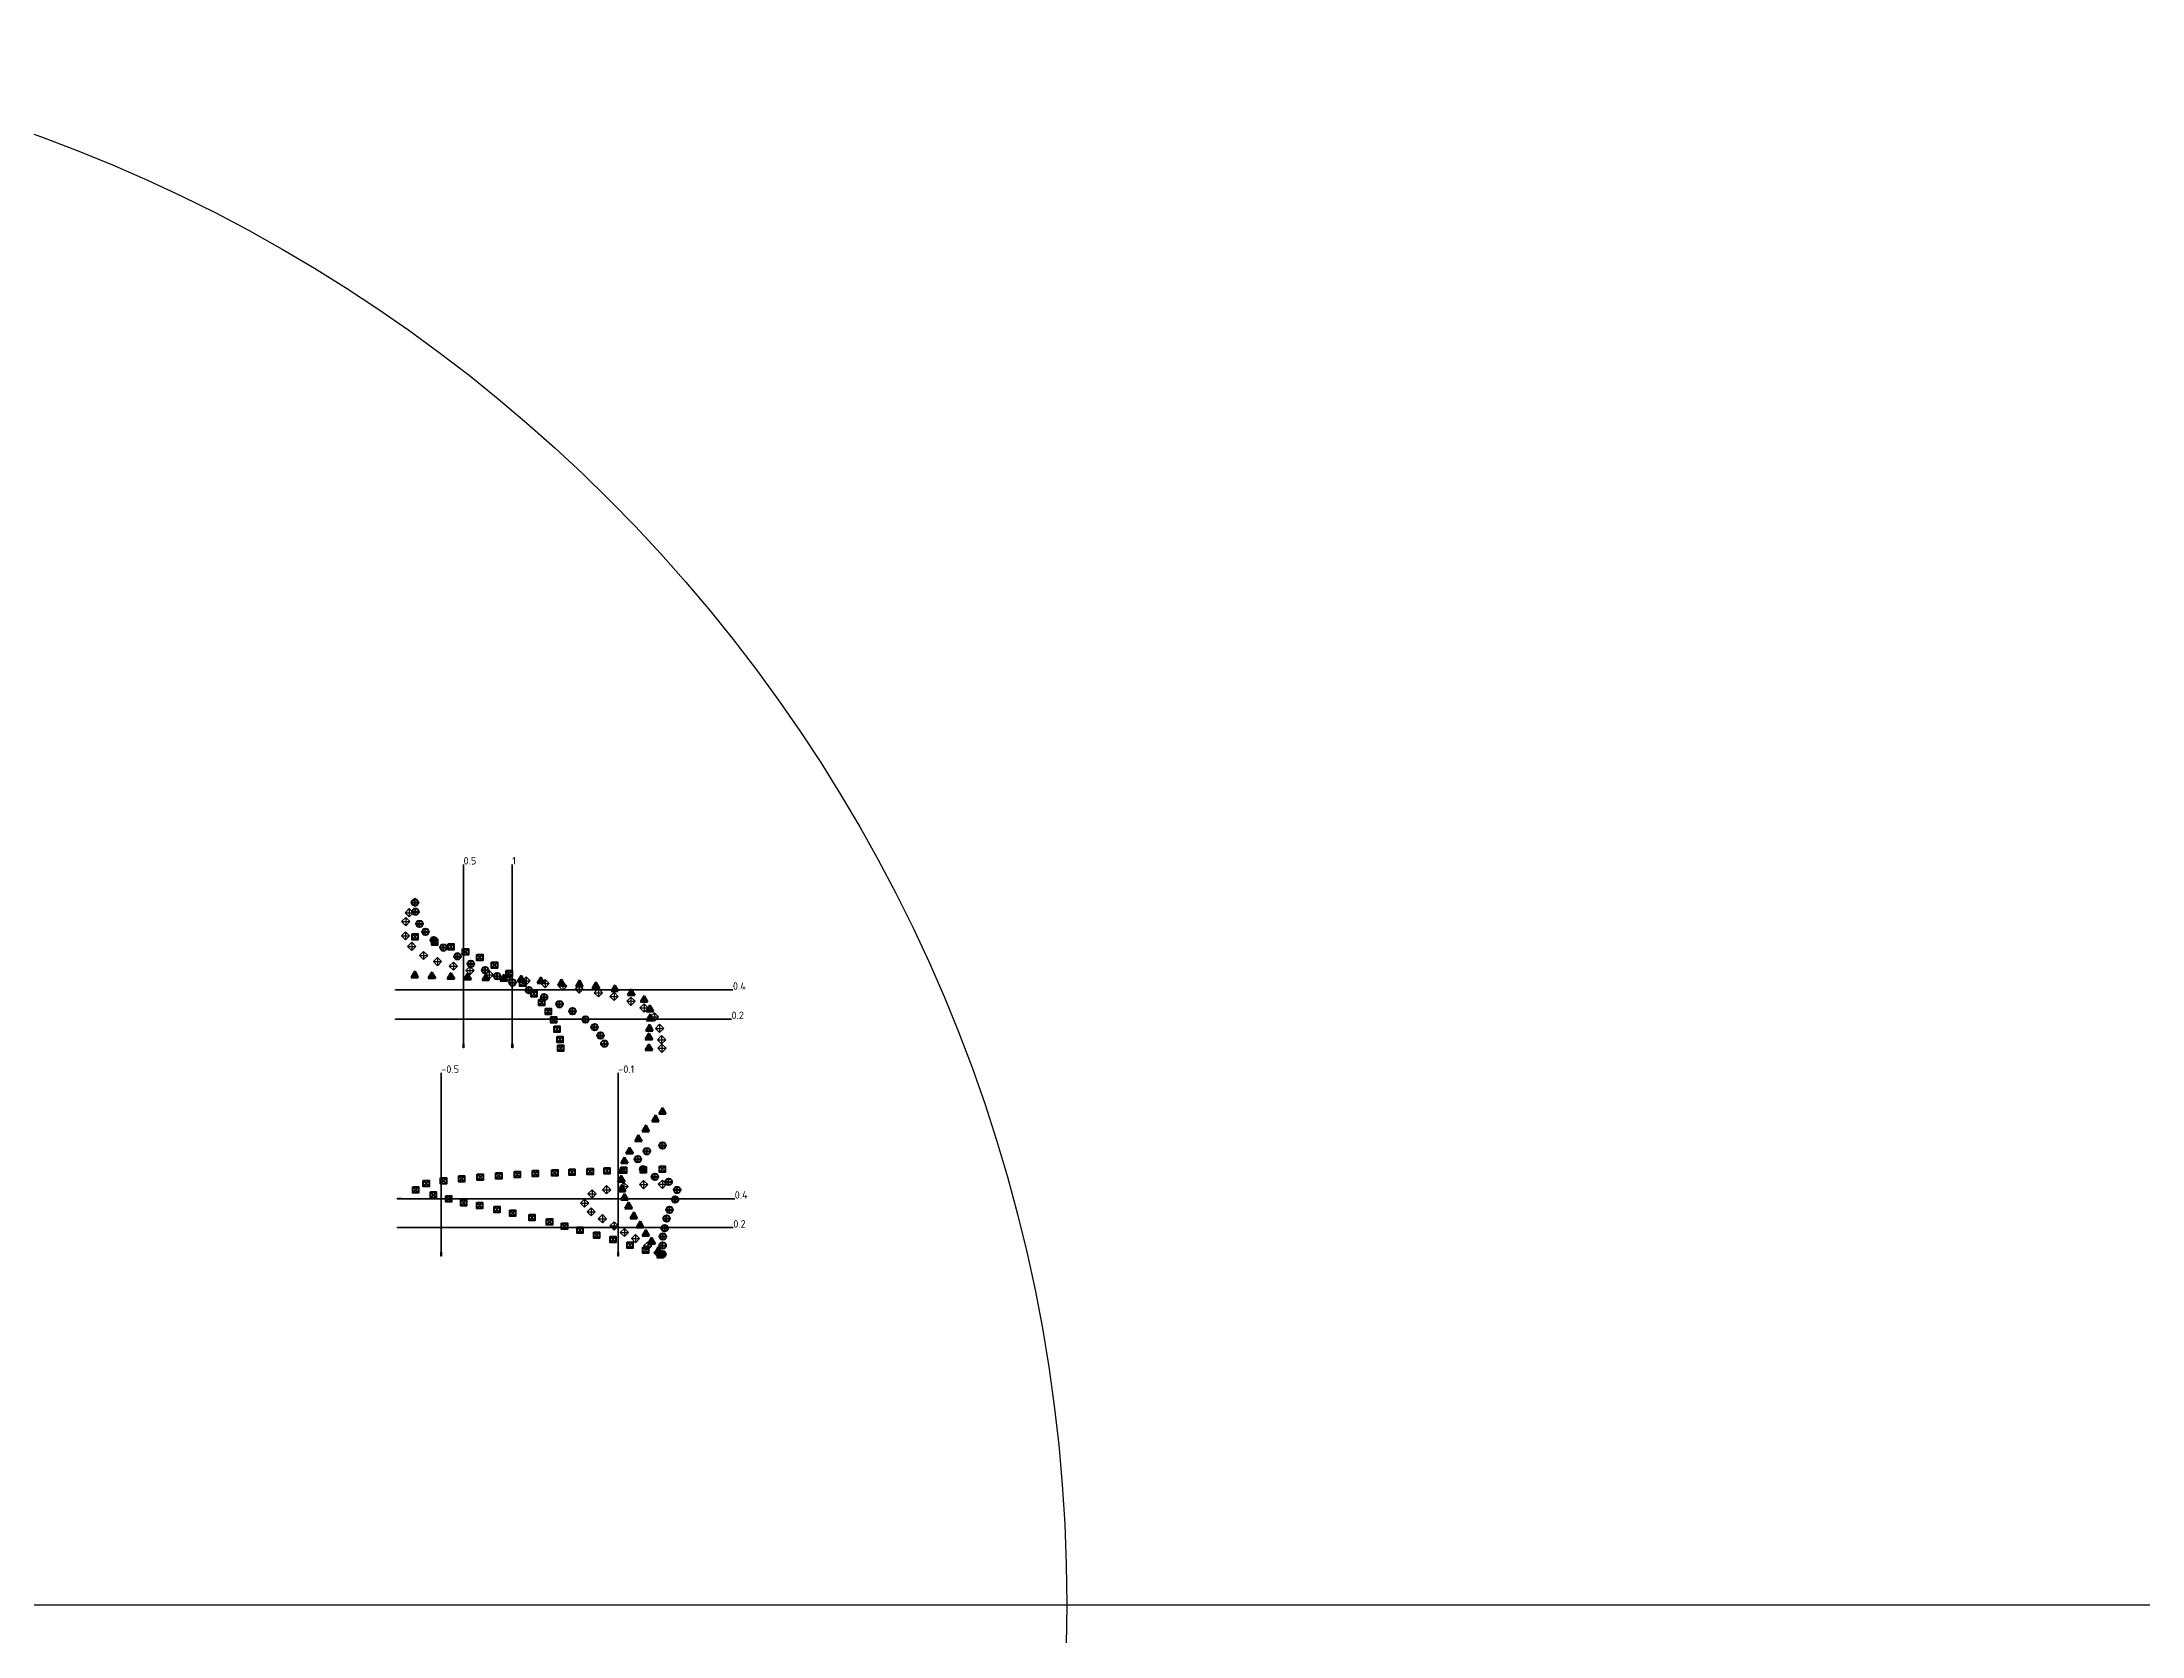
# Model space of a CAD drawing. Header units: millimetres. Extents: x -21 to 203, y -21 to 21.
# Drawn here: x 7.17 to 35.19, y -0.42 to 20.85 of the extents above; entities that cross this region are included whole.
import ezdxf

# ---------------------------------------------------------------- set-up
doc = ezdxf.new("R2010")
doc.units = ezdxf.units.MM
doc.layers.add('non-plot', color=241, linetype='Continuous', plot=False)
for name, color, linetype, lineweight in [('symbol', 3, 'Continuous', 35), ('text', 30, 'Continuous', 50), ('thick', 4, 'Continuous', 50), ('thin', 1, 'Continuous', 25)]:
    doc.layers.add(name, color=color, linetype=linetype, lineweight=lineweight)
doc.layers.add('very_thick', color=2, linetype='Continuous', lineweight=100, plot=False)
doc.styles.add('style1', font='isocpeur.ttf', dxfattribs={"height": 0.1})

msp = doc.modelspace()

# ---------------------------------------------------------------- linework, layer by layer
at = {"layer": 'non-plot', "transparency": 33554687}
msp.add_line((0, 0), (100, 0), dxfattribs=at)
for points in [[(11.941, 8.198), (11.891, 8.198), (11.891, 8.208), (11.941, 8.208)], [(11.941, 7.808), (11.891, 7.808), (11.891, 7.818), (11.941, 7.818)], [(12.792, 7.482), (12.804, 7.482), (12.804, 7.429), (12.792, 7.429)], [(13.442, 7.482), (13.454, 7.482), (13.454, 7.429), (13.442, 7.429)], [(11.965, 5.412), (11.915, 5.412), (11.915, 5.422), (11.965, 5.422)], [(11.965, 5.026), (11.915, 5.026), (11.915, 5.036), (11.965, 5.036)], [(12.494, 4.702), (12.506, 4.702), (12.506, 4.649), (12.494, 4.649)], [(14.855, 4.701), (14.867, 4.701), (14.867, 4.649), (14.855, 4.649)]]:
    msp.add_lwpolyline(points, close=True, dxfattribs=at)
msp.add_circle((0, 0), 20.848, dxfattribs=at)
at = {"layer": 'symbol', "transparency": 33554687}
for p, q in [((12.798, 7.429), (12.798, 9.875)), ((13.448, 7.429), (13.448, 9.875)), ((11.891, 8.203), (16.392, 8.203)), ((11.891, 7.813), (16.373, 7.813)), ((12.5, 4.649), (12.5, 7.095)), ((14.861, 4.649), (14.861, 7.095)), ((11.915, 5.417), (16.416, 5.417)), ((11.915, 5.031), (16.397, 5.031))]:
    msp.add_line(p, q, dxfattribs=at)
at = {"layer": 'text', "transparency": 33554687}
for p, q in [((12.106, 9.369), (12.194, 9.369)), ((12.15, 9.325), (12.15, 9.412)), ((12.157, 9.202), (12.157, 9.29)), ((12.113, 9.246), (12.201, 9.246)), ((12.167, 9.082), (12.255, 9.082)), ((12.211, 9.038), (12.211, 9.126)), ((12.248, 8.977), (12.335, 8.977)), ((12.291, 8.933), (12.291, 9.02)), ((12.356, 8.866), (12.443, 8.866)), ((12.4, 8.823), (12.4, 8.91)), ((12.487, 8.766), (12.575, 8.766)), ((12.531, 8.722), (12.531, 8.81)), ((12.716, 8.606), (12.716, 8.693)), ((12.672, 8.65), (12.76, 8.65)), ((12.851, 8.55), (12.939, 8.55)), ((12.895, 8.506), (12.895, 8.594)), ((13.044, 8.465), (13.131, 8.465)), ((13.088, 8.421), (13.088, 8.509)), ((13.246, 8.341), (13.246, 8.429)), ((13.202, 8.385), (13.289, 8.385)), ((13.407, 8.299), (13.494, 8.299)), ((13.45, 8.255), (13.45, 8.343)), ((13.627, 8.198), (13.714, 8.198)), ((13.671, 8.155), (13.671, 8.242)), ((13.872, 8.063), (13.872, 8.15)), ((13.828, 8.107), (13.916, 8.107)), ((14.034, 8.01), (14.122, 8.01)), ((14.078, 7.966), (14.078, 8.054)), ((14.209, 7.918), (14.297, 7.918)), ((14.253, 7.874), (14.253, 7.962)), ((14.425, 7.763), (14.425, 7.851)), ((14.381, 7.807), (14.468, 7.807)), ((14.503, 7.705), (14.59, 7.705)), ((14.547, 7.661), (14.547, 7.748)), ((14.583, 7.594), (14.671, 7.594)), ((14.627, 7.55), (14.627, 7.637)), ((14.634, 7.485), (14.721, 7.485)), ((14.677, 7.441), (14.677, 7.529)), ((15.452, 6.084), (15.452, 6.171)), ((15.079, 5.943), (15.167, 5.943)), ((15.123, 5.9), (15.123, 5.987)), ((15.201, 6.049), (15.289, 6.049)), ((15.245, 6.005), (15.245, 6.092)), ((15.408, 6.128), (15.495, 6.128)), ((15.149, 5.812), (15.236, 5.812)), ((15.193, 5.768), (15.193, 5.856)), ((15.308, 5.709), (15.396, 5.709)), ((15.352, 5.665), (15.352, 5.753)), ((15.491, 5.641), (15.579, 5.641)), ((15.535, 5.597), (15.535, 5.684)), ((15.576, 5.407), (15.663, 5.407)), ((15.607, 5.533), (15.694, 5.533)), ((15.62, 5.363), (15.62, 5.45)), ((15.65, 5.49), (15.65, 5.577)), ((15.465, 5.152), (15.552, 5.152)), ((15.482, 4.979), (15.482, 5.067)), ((15.503, 5.267), (15.591, 5.267)), ((15.508, 5.108), (15.508, 5.196)), ((15.547, 5.223), (15.547, 5.311)), ((15.411, 4.792), (15.499, 4.792)), ((15.415, 4.913), (15.502, 4.913)), ((15.438, 5.023), (15.526, 5.023)), ((15.455, 4.749), (15.455, 4.836)), ((15.458, 4.869), (15.458, 4.957)), ((15.408, 4.677), (15.495, 4.677)), ((15.452, 4.633), (15.452, 4.721))]:
    msp.add_line(p, q, dxfattribs=at)
for centre in [(12.15, 9.369), (12.157, 9.246), (12.211, 9.082), (12.291, 8.977), (12.4, 8.866), (12.531, 8.766), (12.716, 8.65), (12.895, 8.55), (13.088, 8.465), (13.246, 8.385), (13.45, 8.299), (13.671, 8.198), (13.872, 8.107), (14.078, 8.01), (14.253, 7.918), (14.425, 7.807), (14.547, 7.705), (14.627, 7.594), (14.677, 7.485), (15.452, 6.128), (15.123, 5.943), (15.245, 6.049), (15.193, 5.812), (15.352, 5.709), (15.535, 5.641), (15.62, 5.407), (15.65, 5.533), (15.482, 5.023), (15.508, 5.152), (15.547, 5.267), (15.455, 4.792), (15.458, 4.913), (15.452, 4.677)]:
    msp.add_circle(centre, 0.0438, dxfattribs=at)
at = {"layer": 'thick', "transparency": 33554687}
for p, q in [((12.146, 8.452), (12.099, 8.369)), ((12.099, 8.369), (12.17, 8.41)), ((12.194, 8.369), (12.122, 8.41)), ((12.146, 8.369), (12.146, 8.452)), ((12.146, 8.452), (12.194, 8.369)), ((12.376, 8.439), (12.328, 8.357)), ((12.376, 8.357), (12.376, 8.439)), ((12.376, 8.439), (12.423, 8.357)), ((12.629, 8.431), (12.581, 8.349)), ((12.629, 8.349), (12.629, 8.431)), ((12.629, 8.431), (12.676, 8.349)), ((12.851, 8.423), (12.804, 8.341)), ((12.851, 8.341), (12.851, 8.423)), ((12.851, 8.423), (12.899, 8.341)), ((13.092, 8.413), (13.045, 8.331)), ((13.092, 8.331), (13.092, 8.413)), ((13.092, 8.413), (13.14, 8.331)), ((13.334, 8.407), (13.287, 8.324)), ((13.334, 8.324), (13.334, 8.407)), ((13.334, 8.407), (13.382, 8.324)), ((12.099, 8.369), (12.194, 8.369)), ((12.328, 8.357), (12.4, 8.398)), ((12.328, 8.357), (12.423, 8.357)), ((12.423, 8.357), (12.352, 8.398)), ((12.581, 8.349), (12.652, 8.39)), ((12.581, 8.349), (12.676, 8.349)), ((12.676, 8.349), (12.605, 8.39)), ((12.804, 8.341), (12.875, 8.382)), ((12.804, 8.341), (12.899, 8.341)), ((12.899, 8.341), (12.827, 8.382)), ((13.045, 8.331), (13.116, 8.372)), ((13.045, 8.331), (13.14, 8.331)), ((13.14, 8.331), (13.069, 8.372)), ((13.287, 8.324), (13.358, 8.365)), ((13.287, 8.324), (13.382, 8.324)), ((13.382, 8.324), (13.31, 8.365)), ((13.566, 8.395), (13.518, 8.313)), ((13.518, 8.313), (13.589, 8.354)), ((13.518, 8.313), (13.613, 8.313)), ((13.613, 8.313), (13.542, 8.354)), ((13.566, 8.313), (13.566, 8.395)), ((13.566, 8.395), (13.613, 8.313)), ((13.828, 8.372), (13.78, 8.29)), ((13.78, 8.29), (13.852, 8.331)), ((13.78, 8.29), (13.875, 8.29)), ((13.875, 8.29), (13.804, 8.331)), ((13.828, 8.29), (13.828, 8.372)), ((13.828, 8.372), (13.875, 8.29)), ((14.101, 8.346), (14.054, 8.264)), ((14.054, 8.264), (14.125, 8.305)), ((14.054, 8.264), (14.149, 8.264)), ((14.149, 8.264), (14.078, 8.305)), ((14.101, 8.264), (14.101, 8.346)), ((14.101, 8.346), (14.149, 8.264)), ((14.344, 8.331), (14.297, 8.249)), ((14.297, 8.249), (14.368, 8.29)), ((14.297, 8.249), (14.392, 8.249)), ((14.392, 8.249), (14.32, 8.29)), ((14.344, 8.249), (14.344, 8.331)), ((14.344, 8.331), (14.392, 8.249)), ((14.563, 8.305), (14.516, 8.222)), ((14.516, 8.222), (14.587, 8.264)), ((14.516, 8.222), (14.611, 8.222)), ((14.611, 8.222), (14.539, 8.264)), ((14.563, 8.222), (14.563, 8.305)), ((14.563, 8.305), (14.611, 8.222)), ((14.815, 8.267), (14.768, 8.185)), ((14.768, 8.185), (14.839, 8.226)), ((14.768, 8.185), (14.863, 8.185)), ((14.863, 8.185), (14.792, 8.226)), ((14.815, 8.185), (14.815, 8.267)), ((14.815, 8.267), (14.863, 8.185)), ((15.035, 8.213), (14.987, 8.131)), ((14.987, 8.131), (15.059, 8.172)), ((14.987, 8.131), (15.082, 8.131)), ((15.082, 8.131), (15.011, 8.172)), ((15.035, 8.131), (15.035, 8.213)), ((15.035, 8.213), (15.082, 8.131)), ((15.207, 8.125), (15.159, 8.043)), ((15.159, 8.043), (15.23, 8.084)), ((15.159, 8.043), (15.254, 8.043)), ((15.254, 8.043), (15.183, 8.084)), ((15.207, 8.043), (15.207, 8.125)), ((15.207, 8.125), (15.254, 8.043)), ((15.284, 7.998), (15.237, 7.916)), ((15.237, 7.916), (15.308, 7.957)), ((15.237, 7.916), (15.332, 7.916)), ((15.287, 7.878), (15.239, 7.796)), ((15.332, 7.916), (15.261, 7.957)), ((15.284, 7.916), (15.284, 7.998)), ((15.284, 7.998), (15.332, 7.916)), ((15.287, 7.796), (15.287, 7.878)), ((15.287, 7.878), (15.334, 7.796)), ((15.271, 7.623), (15.223, 7.541)), ((15.223, 7.541), (15.294, 7.582)), ((15.278, 7.74), (15.23, 7.658)), ((15.23, 7.658), (15.302, 7.699)), ((15.23, 7.658), (15.325, 7.658)), ((15.239, 7.796), (15.31, 7.837)), ((15.239, 7.796), (15.334, 7.796)), ((15.318, 7.541), (15.247, 7.582)), ((15.325, 7.658), (15.254, 7.699)), ((15.334, 7.796), (15.263, 7.837)), ((15.271, 7.541), (15.271, 7.623)), ((15.271, 7.623), (15.318, 7.541)), ((15.278, 7.658), (15.278, 7.74)), ((15.278, 7.74), (15.325, 7.658)), ((15.223, 7.541), (15.318, 7.541)), ((15.27, 7.48), (15.223, 7.397)), ((15.223, 7.397), (15.294, 7.439)), ((15.223, 7.397), (15.318, 7.397)), ((15.318, 7.397), (15.247, 7.439)), ((15.27, 7.397), (15.27, 7.48)), ((15.27, 7.48), (15.318, 7.397)), ((15.359, 6.529), (15.311, 6.446)), ((15.311, 6.446), (15.383, 6.487)), ((15.311, 6.446), (15.406, 6.446)), ((15.406, 6.446), (15.335, 6.487)), ((15.359, 6.446), (15.359, 6.529)), ((15.359, 6.529), (15.406, 6.446)), ((15.451, 6.629), (15.403, 6.547)), ((15.403, 6.547), (15.475, 6.588)), ((15.403, 6.547), (15.498, 6.547)), ((15.498, 6.547), (15.427, 6.588)), ((15.451, 6.547), (15.451, 6.629)), ((15.451, 6.629), (15.498, 6.547)), ((15.13, 6.267), (15.083, 6.185)), ((15.083, 6.185), (15.154, 6.226)), ((15.083, 6.185), (15.178, 6.185)), ((15.178, 6.185), (15.107, 6.226)), ((15.13, 6.185), (15.13, 6.267)), ((15.13, 6.267), (15.178, 6.185)), ((15.23, 6.396), (15.182, 6.313)), ((15.182, 6.313), (15.254, 6.354)), ((15.182, 6.313), (15.277, 6.313)), ((15.277, 6.313), (15.206, 6.354)), ((15.23, 6.313), (15.23, 6.396)), ((15.23, 6.396), (15.277, 6.313)), ((14.943, 5.972), (14.896, 5.889)), ((14.896, 5.889), (14.967, 5.93)), ((14.896, 5.889), (14.991, 5.889)), ((14.991, 5.889), (14.92, 5.93)), ((14.943, 5.889), (14.943, 5.972)), ((14.943, 5.972), (14.991, 5.889)), ((15.012, 6.1), (14.965, 6.018)), ((14.965, 6.018), (15.036, 6.059)), ((14.965, 6.018), (15.06, 6.018)), ((15.06, 6.018), (14.988, 6.059)), ((15.012, 6.018), (15.012, 6.1)), ((15.012, 6.1), (15.06, 6.018)), ((14.901, 5.725), (14.854, 5.642)), ((14.854, 5.642), (14.925, 5.683)), ((14.854, 5.642), (14.949, 5.642)), ((14.908, 5.843), (14.861, 5.761)), ((14.861, 5.761), (14.932, 5.802)), ((14.861, 5.761), (14.956, 5.761)), ((14.949, 5.642), (14.877, 5.683)), ((14.956, 5.761), (14.885, 5.802)), ((14.901, 5.642), (14.901, 5.725)), ((14.901, 5.725), (14.949, 5.642)), ((14.908, 5.761), (14.908, 5.843)), ((14.908, 5.843), (14.956, 5.761)), ((14.91, 5.596), (14.862, 5.513)), ((14.862, 5.513), (14.933, 5.555)), ((14.862, 5.513), (14.957, 5.513)), ((14.957, 5.513), (14.886, 5.555)), ((14.946, 5.482), (14.899, 5.4)), ((14.899, 5.4), (14.97, 5.441)), ((14.899, 5.4), (14.994, 5.4)), ((14.91, 5.513), (14.91, 5.596)), ((14.91, 5.596), (14.957, 5.513)), ((14.994, 5.4), (14.923, 5.441)), ((14.946, 5.4), (14.946, 5.482)), ((14.946, 5.482), (14.994, 5.4)), ((15, 5.369), (14.952, 5.287)), ((14.952, 5.287), (15.024, 5.328)), ((15.047, 5.287), (14.976, 5.328)), ((15, 5.287), (15, 5.369)), ((15, 5.369), (15.047, 5.287)), ((14.952, 5.287), (15.047, 5.287)), ((15.069, 5.235), (15.022, 5.152)), ((15.022, 5.152), (15.093, 5.193)), ((15.022, 5.152), (15.117, 5.152)), ((15.117, 5.152), (15.045, 5.193)), ((15.069, 5.152), (15.069, 5.235)), ((15.069, 5.235), (15.117, 5.152)), ((15.153, 5.116), (15.106, 5.033)), ((15.106, 5.033), (15.177, 5.074)), ((15.201, 5.033), (15.13, 5.074)), ((15.153, 5.033), (15.153, 5.116)), ((15.153, 5.116), (15.201, 5.033)), ((15.106, 5.033), (15.201, 5.033)), ((15.229, 5.003), (15.182, 4.921)), ((15.182, 4.921), (15.253, 4.962)), ((15.182, 4.921), (15.277, 4.921)), ((15.277, 4.921), (15.206, 4.962)), ((15.229, 4.921), (15.229, 5.003)), ((15.229, 5.003), (15.277, 4.921)), ((15.306, 4.898), (15.259, 4.816)), ((15.259, 4.816), (15.33, 4.857)), ((15.259, 4.816), (15.354, 4.816)), ((15.354, 4.816), (15.282, 4.857)), ((15.306, 4.816), (15.306, 4.898)), ((15.306, 4.898), (15.354, 4.816)), ((15.397, 4.776), (15.35, 4.694)), ((15.397, 4.694), (15.397, 4.776)), ((15.397, 4.776), (15.445, 4.694)), ((15.35, 4.694), (15.421, 4.735)), ((15.35, 4.694), (15.445, 4.694)), ((15.445, 4.694), (15.373, 4.735))]:
    msp.add_line(p, q, dxfattribs=at)
at = {"layer": 'thin', "transparency": 33554687}
for p, q in [((12.018, 9.232), (12.073, 9.287)), ((12.073, 9.287), (12.073, 9.177)), ((12.073, 9.287), (12.129, 9.232)), ((12.095, 9.369), (12.15, 9.424)), ((12.095, 9.369), (12.205, 9.369)), ((12.15, 9.313), (12.095, 9.369)), ((12.15, 9.424), (12.15, 9.313)), ((12.15, 9.424), (12.205, 9.369)), ((12.205, 9.369), (12.15, 9.313)), ((11.968, 8.924), (12.023, 8.979)), ((11.971, 9.113), (12.026, 9.168)), ((11.971, 9.113), (12.082, 9.113)), ((12.026, 9.058), (11.971, 9.113)), ((12.018, 9.232), (12.129, 9.232)), ((12.073, 9.177), (12.018, 9.232)), ((12.023, 8.979), (12.023, 8.869)), ((12.023, 8.979), (12.078, 8.924)), ((12.026, 9.168), (12.026, 9.058)), ((12.026, 9.168), (12.082, 9.113)), ((12.082, 9.113), (12.026, 9.058)), ((12.129, 9.232), (12.073, 9.177)), ((11.968, 8.924), (12.078, 8.924)), ((12.023, 8.869), (11.968, 8.924)), ((12.078, 8.924), (12.023, 8.869)), ((12.051, 8.782), (12.106, 8.837)), ((12.051, 8.782), (12.161, 8.782)), ((12.106, 8.727), (12.051, 8.782)), ((12.106, 8.837), (12.106, 8.727)), ((12.106, 8.837), (12.161, 8.782)), ((12.161, 8.782), (12.106, 8.727)), ((12.21, 8.661), (12.265, 8.716)), ((12.265, 8.716), (12.265, 8.606)), ((12.265, 8.716), (12.321, 8.661)), ((12.21, 8.661), (12.321, 8.661)), ((12.265, 8.606), (12.21, 8.661)), ((12.321, 8.661), (12.265, 8.606)), ((12.395, 8.58), (12.451, 8.635)), ((12.395, 8.58), (12.506, 8.58)), ((12.451, 8.525), (12.395, 8.58)), ((12.451, 8.635), (12.451, 8.525)), ((12.451, 8.635), (12.506, 8.58)), ((12.506, 8.58), (12.451, 8.525)), ((12.607, 8.519), (12.662, 8.574)), ((12.607, 8.519), (12.717, 8.519)), ((12.662, 8.464), (12.607, 8.519)), ((12.662, 8.574), (12.662, 8.464)), ((12.662, 8.574), (12.717, 8.519)), ((12.717, 8.519), (12.662, 8.464)), ((12.829, 8.461), (12.884, 8.516)), ((12.829, 8.461), (12.94, 8.461)), ((12.884, 8.405), (12.829, 8.461)), ((12.884, 8.516), (12.884, 8.405)), ((12.884, 8.516), (12.94, 8.461)), ((12.94, 8.461), (12.884, 8.405)), ((13.086, 8.404), (13.141, 8.459)), ((13.141, 8.459), (13.141, 8.348)), ((13.141, 8.459), (13.196, 8.404)), ((13.32, 8.368), (13.375, 8.423)), ((13.375, 8.423), (13.375, 8.313)), ((13.375, 8.423), (13.43, 8.368)), ((13.086, 8.404), (13.196, 8.404)), ((13.141, 8.348), (13.086, 8.404)), ((13.196, 8.404), (13.141, 8.348)), ((13.32, 8.368), (13.43, 8.368)), ((13.375, 8.313), (13.32, 8.368)), ((13.43, 8.368), (13.375, 8.313)), ((13.577, 8.323), (13.633, 8.378)), ((13.577, 8.323), (13.688, 8.323)), ((13.633, 8.268), (13.577, 8.323)), ((13.633, 8.378), (13.633, 8.268)), ((13.633, 8.378), (13.688, 8.323)), ((13.688, 8.323), (13.633, 8.268)), ((13.831, 8.288), (13.887, 8.343)), ((13.831, 8.288), (13.942, 8.288)), ((13.887, 8.232), (13.831, 8.288)), ((13.887, 8.343), (13.887, 8.232)), ((13.887, 8.343), (13.942, 8.288)), ((13.942, 8.288), (13.887, 8.232)), ((14.066, 8.25), (14.121, 8.305)), ((14.066, 8.25), (14.176, 8.25)), ((14.121, 8.194), (14.066, 8.25)), ((14.121, 8.305), (14.121, 8.194)), ((14.121, 8.305), (14.176, 8.25)), ((14.176, 8.25), (14.121, 8.194)), ((14.286, 8.214), (14.341, 8.269)), ((14.286, 8.214), (14.396, 8.214)), ((14.341, 8.158), (14.286, 8.214)), ((14.341, 8.269), (14.341, 8.158)), ((14.341, 8.269), (14.396, 8.214)), ((14.396, 8.214), (14.341, 8.158)), ((14.542, 8.164), (14.597, 8.219)), ((14.542, 8.164), (14.652, 8.164)), ((14.597, 8.109), (14.542, 8.164)), ((14.597, 8.219), (14.597, 8.109)), ((14.597, 8.219), (14.652, 8.164)), ((14.652, 8.164), (14.597, 8.109)), ((14.751, 8.115), (14.806, 8.17)), ((14.806, 8.17), (14.806, 8.06)), ((14.806, 8.17), (14.861, 8.115)), ((14.751, 8.115), (14.861, 8.115)), ((14.806, 8.06), (14.751, 8.115)), ((14.861, 8.115), (14.806, 8.06)), ((14.977, 8.051), (15.032, 8.106)), ((14.977, 8.051), (15.087, 8.051)), ((15.032, 7.996), (14.977, 8.051)), ((15.032, 8.106), (15.032, 7.996)), ((15.032, 8.106), (15.087, 8.051)), ((15.087, 8.051), (15.032, 7.996)), ((15.152, 7.961), (15.207, 8.016)), ((15.152, 7.961), (15.262, 7.961)), ((15.207, 7.906), (15.152, 7.961)), ((15.207, 8.016), (15.207, 7.906)), ((15.207, 8.016), (15.262, 7.961)), ((15.262, 7.961), (15.207, 7.906)), ((15.29, 7.843), (15.345, 7.898)), ((15.345, 7.898), (15.345, 7.787)), ((15.345, 7.898), (15.401, 7.843)), ((15.29, 7.843), (15.401, 7.843)), ((15.345, 7.787), (15.29, 7.843)), ((15.401, 7.843), (15.345, 7.787)), ((15.36, 7.689), (15.415, 7.744)), ((15.36, 7.689), (15.47, 7.689)), ((15.415, 7.634), (15.36, 7.689)), ((15.385, 7.537), (15.44, 7.593)), ((15.415, 7.744), (15.415, 7.634)), ((15.415, 7.744), (15.47, 7.689)), ((15.47, 7.689), (15.415, 7.634)), ((15.44, 7.593), (15.44, 7.482)), ((15.44, 7.593), (15.496, 7.537)), ((15.385, 7.537), (15.496, 7.537)), ((15.44, 7.482), (15.385, 7.537)), ((15.39, 7.424), (15.445, 7.48)), ((15.39, 7.424), (15.5, 7.424)), ((15.445, 7.369), (15.39, 7.424)), ((15.496, 7.537), (15.44, 7.482)), ((15.445, 7.48), (15.445, 7.369)), ((15.445, 7.48), (15.5, 7.424)), ((15.5, 7.424), (15.445, 7.369)), ((14.884, 5.578), (14.939, 5.633)), ((14.939, 5.633), (14.939, 5.523)), ((14.939, 5.633), (14.995, 5.578)), ((15.145, 5.605), (15.2, 5.66)), ((15.145, 5.605), (15.255, 5.605)), ((15.2, 5.55), (15.145, 5.605)), ((15.2, 5.66), (15.2, 5.55)), ((15.2, 5.66), (15.255, 5.605)), ((15.255, 5.605), (15.2, 5.55)), ((15.396, 5.609), (15.451, 5.665)), ((15.396, 5.609), (15.507, 5.609)), ((15.451, 5.554), (15.396, 5.609)), ((15.451, 5.665), (15.451, 5.554)), ((15.451, 5.665), (15.507, 5.609)), ((15.507, 5.609), (15.451, 5.554)), ((14.357, 5.357), (14.413, 5.412)), ((14.357, 5.357), (14.468, 5.357)), ((14.413, 5.302), (14.357, 5.357)), ((14.413, 5.412), (14.413, 5.302)), ((14.413, 5.412), (14.468, 5.357)), ((14.468, 5.357), (14.413, 5.302)), ((14.457, 5.481), (14.513, 5.536)), ((14.457, 5.481), (14.568, 5.481)), ((14.513, 5.426), (14.457, 5.481)), ((14.513, 5.536), (14.513, 5.426)), ((14.513, 5.536), (14.568, 5.481)), ((14.568, 5.481), (14.513, 5.426)), ((14.652, 5.536), (14.707, 5.591)), ((14.652, 5.536), (14.762, 5.536)), ((14.707, 5.481), (14.652, 5.536)), ((14.707, 5.591), (14.707, 5.481)), ((14.707, 5.591), (14.762, 5.536)), ((14.762, 5.536), (14.707, 5.481)), ((14.884, 5.578), (14.995, 5.578)), ((14.939, 5.523), (14.884, 5.578)), ((14.995, 5.578), (14.939, 5.523)), ((14.446, 5.242), (14.501, 5.297)), ((14.446, 5.242), (14.556, 5.242)), ((14.501, 5.187), (14.446, 5.242)), ((14.501, 5.297), (14.501, 5.187)), ((14.501, 5.297), (14.556, 5.242)), ((14.556, 5.242), (14.501, 5.187)), ((14.595, 5.149), (14.65, 5.204)), ((14.595, 5.149), (14.705, 5.149)), ((14.65, 5.094), (14.595, 5.149)), ((14.65, 5.204), (14.65, 5.094)), ((14.65, 5.204), (14.705, 5.149)), ((14.705, 5.149), (14.65, 5.094)), ((14.752, 5.054), (14.807, 5.109)), ((14.752, 5.054), (14.862, 5.054)), ((14.807, 4.999), (14.752, 5.054)), ((14.807, 5.109), (14.807, 4.999)), ((14.807, 5.109), (14.862, 5.054)), ((14.862, 5.054), (14.807, 4.999)), ((14.889, 4.966), (14.944, 5.021)), ((14.889, 4.966), (14.999, 4.966)), ((14.944, 4.911), (14.889, 4.966)), ((14.944, 5.021), (14.944, 4.911)), ((14.944, 5.021), (14.999, 4.966)), ((14.999, 4.966), (14.944, 4.911)), ((15.038, 4.884), (15.093, 4.939)), ((15.038, 4.884), (15.148, 4.884)), ((15.093, 4.829), (15.038, 4.884)), ((15.093, 4.939), (15.093, 4.829)), ((15.093, 4.939), (15.148, 4.884)), ((15.148, 4.884), (15.093, 4.829)), ((15.201, 4.788), (15.256, 4.843)), ((15.201, 4.788), (15.311, 4.788)), ((15.256, 4.733), (15.201, 4.788)), ((15.256, 4.843), (15.256, 4.733)), ((15.256, 4.843), (15.311, 4.788)), ((15.311, 4.788), (15.256, 4.733)), ((15.336, 4.696), (15.391, 4.751)), ((15.336, 4.696), (15.446, 4.696)), ((15.391, 4.64), (15.336, 4.696)), ((15.391, 4.751), (15.391, 4.64)), ((15.391, 4.751), (15.446, 4.696)), ((15.446, 4.696), (15.391, 4.64))]:
    msp.add_line(p, q, dxfattribs=at)
at = {"layer": 'very_thick', "transparency": 33554687}
for p, q in [((12.112, 8.87), (12.189, 8.951)), ((12.112, 8.951), (12.189, 8.87)), ((12.374, 8.801), (12.451, 8.881)), ((12.374, 8.881), (12.451, 8.801)), ((12.593, 8.738), (12.67, 8.818)), ((12.593, 8.818), (12.67, 8.738)), ((12.786, 8.671), (12.863, 8.751)), ((12.786, 8.751), (12.863, 8.671)), ((12.977, 8.593), (13.054, 8.673)), ((12.977, 8.673), (13.054, 8.593)), ((13.173, 8.493), (13.25, 8.573)), ((13.173, 8.573), (13.25, 8.493)), ((13.368, 8.381), (13.445, 8.462)), ((13.368, 8.462), (13.445, 8.381)), ((13.55, 8.253), (13.627, 8.333)), ((13.55, 8.333), (13.627, 8.253)), ((13.699, 8.111), (13.776, 8.191)), ((13.699, 8.191), (13.776, 8.111)), ((13.803, 7.995), (13.88, 8.075)), ((13.803, 8.075), (13.88, 7.995)), ((13.89, 7.872), (13.967, 7.953)), ((13.89, 7.953), (13.967, 7.872)), ((13.961, 7.763), (14.038, 7.844)), ((13.961, 7.844), (14.038, 7.763)), ((14.006, 7.64), (14.083, 7.72)), ((14.006, 7.72), (14.083, 7.64)), ((14.046, 7.501), (14.123, 7.582)), ((14.046, 7.582), (14.123, 7.501)), ((14.057, 7.384), (14.134, 7.464)), ((14.057, 7.464), (14.134, 7.384)), ((12.261, 5.58), (12.338, 5.66)), ((12.261, 5.66), (12.338, 5.58)), ((12.492, 5.616), (12.569, 5.696)), ((12.492, 5.696), (12.569, 5.616)), ((12.734, 5.641), (12.811, 5.721)), ((12.734, 5.721), (12.811, 5.641)), ((12.981, 5.663), (13.058, 5.743)), ((12.981, 5.743), (13.058, 5.663)), ((13.229, 5.682), (13.307, 5.762)), ((13.229, 5.762), (13.307, 5.682)), ((13.477, 5.698), (13.554, 5.779)), ((13.477, 5.779), (13.554, 5.698)), ((13.718, 5.712), (13.795, 5.792)), ((13.718, 5.792), (13.795, 5.712)), ((13.977, 5.723), (14.054, 5.803)), ((13.977, 5.803), (14.054, 5.723)), ((14.206, 5.731), (14.283, 5.812)), ((14.206, 5.812), (14.283, 5.731)), ((14.449, 5.74), (14.526, 5.82)), ((14.449, 5.82), (14.526, 5.74)), ((14.675, 5.748), (14.752, 5.829)), ((14.675, 5.829), (14.752, 5.748)), ((14.897, 5.757), (14.974, 5.837)), ((14.897, 5.837), (14.974, 5.757)), ((15.158, 5.763), (15.235, 5.843)), ((15.158, 5.843), (15.235, 5.763)), ((15.412, 5.772), (15.489, 5.852)), ((15.412, 5.852), (15.489, 5.772)), ((12.122, 5.493), (12.199, 5.573)), ((12.122, 5.573), (12.199, 5.493)), ((12.355, 5.426), (12.433, 5.507)), ((12.355, 5.507), (12.433, 5.426)), ((12.561, 5.377), (12.638, 5.457)), ((12.561, 5.457), (12.638, 5.377)), ((12.76, 5.323), (12.837, 5.403)), ((12.76, 5.403), (12.837, 5.323)), ((12.974, 5.284), (13.051, 5.364)), ((12.974, 5.364), (13.051, 5.284)), ((13.207, 5.232), (13.284, 5.312)), ((13.207, 5.312), (13.284, 5.232)), ((13.416, 5.186), (13.493, 5.266)), ((13.416, 5.266), (13.493, 5.186)), ((13.672, 5.127), (13.749, 5.207)), ((13.672, 5.207), (13.749, 5.127)), ((13.906, 5.066), (13.983, 5.146)), ((13.906, 5.146), (13.983, 5.066)), ((14.107, 5.01), (14.184, 5.09)), ((14.107, 5.09), (14.184, 5.01)), ((14.313, 4.955), (14.391, 5.035)), ((14.313, 5.035), (14.391, 4.955)), ((14.535, 4.889), (14.612, 4.97)), ((14.535, 4.97), (14.612, 4.889)), ((14.753, 4.831), (14.83, 4.912)), ((14.753, 4.912), (14.83, 4.831)), ((14.981, 4.755), (15.058, 4.835)), ((14.981, 4.835), (15.058, 4.755)), ((15.191, 4.69), (15.268, 4.77)), ((15.191, 4.77), (15.268, 4.69)), ((15.386, 4.627), (15.463, 4.707)), ((15.386, 4.707), (15.463, 4.627))]:
    msp.add_line(p, q, dxfattribs=at)
for points in [[(12.112, 8.951), (12.189, 8.951), (12.189, 8.87), (12.112, 8.87)], [(12.374, 8.881), (12.451, 8.881), (12.451, 8.801), (12.374, 8.801)], [(12.593, 8.818), (12.67, 8.818), (12.67, 8.738), (12.593, 8.738)], [(12.786, 8.751), (12.863, 8.751), (12.863, 8.671), (12.786, 8.671)], [(12.977, 8.673), (13.054, 8.673), (13.054, 8.593), (12.977, 8.593)], [(13.173, 8.573), (13.25, 8.573), (13.25, 8.493), (13.173, 8.493)], [(13.368, 8.462), (13.445, 8.462), (13.445, 8.381), (13.368, 8.381)], [(13.55, 8.333), (13.627, 8.333), (13.627, 8.253), (13.55, 8.253)], [(13.699, 8.191), (13.776, 8.191), (13.776, 8.111), (13.699, 8.111)], [(13.803, 8.075), (13.88, 8.075), (13.88, 7.995), (13.803, 7.995)], [(13.89, 7.953), (13.967, 7.953), (13.967, 7.872), (13.89, 7.872)], [(13.961, 7.844), (14.038, 7.844), (14.038, 7.763), (13.961, 7.763)], [(14.006, 7.72), (14.083, 7.72), (14.083, 7.64), (14.006, 7.64)], [(14.046, 7.582), (14.123, 7.582), (14.123, 7.501), (14.046, 7.501)], [(14.057, 7.464), (14.134, 7.464), (14.134, 7.384), (14.057, 7.384)], [(12.261, 5.66), (12.338, 5.66), (12.338, 5.58), (12.261, 5.58)], [(12.492, 5.696), (12.569, 5.696), (12.569, 5.616), (12.492, 5.616)], [(12.734, 5.721), (12.811, 5.721), (12.811, 5.641), (12.734, 5.641)], [(12.981, 5.743), (13.058, 5.743), (13.058, 5.663), (12.981, 5.663)], [(13.229, 5.762), (13.307, 5.762), (13.307, 5.682), (13.229, 5.682)], [(13.477, 5.779), (13.554, 5.779), (13.554, 5.698), (13.477, 5.698)], [(13.718, 5.792), (13.795, 5.792), (13.795, 5.712), (13.718, 5.712)], [(13.977, 5.803), (14.054, 5.803), (14.054, 5.723), (13.977, 5.723)], [(14.206, 5.812), (14.283, 5.812), (14.283, 5.731), (14.206, 5.731)], [(14.449, 5.82), (14.526, 5.82), (14.526, 5.74), (14.449, 5.74)], [(14.675, 5.829), (14.752, 5.829), (14.752, 5.748), (14.675, 5.748)], [(14.897, 5.837), (14.974, 5.837), (14.974, 5.757), (14.897, 5.757)], [(15.158, 5.843), (15.235, 5.843), (15.235, 5.763), (15.158, 5.763)], [(15.412, 5.852), (15.489, 5.852), (15.489, 5.772), (15.412, 5.772)], [(12.122, 5.573), (12.199, 5.573), (12.199, 5.493), (12.122, 5.493)], [(12.355, 5.507), (12.433, 5.507), (12.433, 5.426), (12.355, 5.426)], [(12.561, 5.457), (12.638, 5.457), (12.638, 5.377), (12.561, 5.377)], [(12.76, 5.403), (12.837, 5.403), (12.837, 5.323), (12.76, 5.323)], [(12.974, 5.364), (13.051, 5.364), (13.051, 5.284), (12.974, 5.284)], [(13.207, 5.312), (13.284, 5.312), (13.284, 5.232), (13.207, 5.232)], [(13.416, 5.266), (13.493, 5.266), (13.493, 5.186), (13.416, 5.186)], [(13.672, 5.207), (13.749, 5.207), (13.749, 5.127), (13.672, 5.127)], [(13.906, 5.146), (13.983, 5.146), (13.983, 5.066), (13.906, 5.066)], [(14.107, 5.09), (14.184, 5.09), (14.184, 5.01), (14.107, 5.01)], [(14.313, 5.035), (14.391, 5.035), (14.391, 4.955), (14.313, 4.955)], [(14.535, 4.97), (14.612, 4.97), (14.612, 4.889), (14.535, 4.889)], [(14.753, 4.912), (14.83, 4.912), (14.83, 4.831), (14.753, 4.831)], [(14.981, 4.835), (15.058, 4.835), (15.058, 4.755), (14.981, 4.755)], [(15.191, 4.77), (15.268, 4.77), (15.268, 4.69), (15.191, 4.69)], [(15.386, 4.707), (15.463, 4.707), (15.463, 4.627), (15.386, 4.627)]]:
    msp.add_lwpolyline(points, close=True, dxfattribs=at)

# ---------------------------------------------------------------- texts
at = {"layer": 'symbol', "transparency": 33554687, "style": 'style1'}
for s, p in [('0.5', (12.798, 9.875)), ('1', (13.448, 9.875)), ('0.4', (16.392, 8.203)), ('0.2', (16.373, 7.813)), ('-0.5', (12.5, 7.095)), ('-0.1', (14.861, 7.095)), ('0.4', (16.416, 5.417)), ('0.2', (16.397, 5.031))]:
    msp.add_text(s, height=0.1, dxfattribs=at).set_placement(p)

doc.saveas('drawing.dxf')
